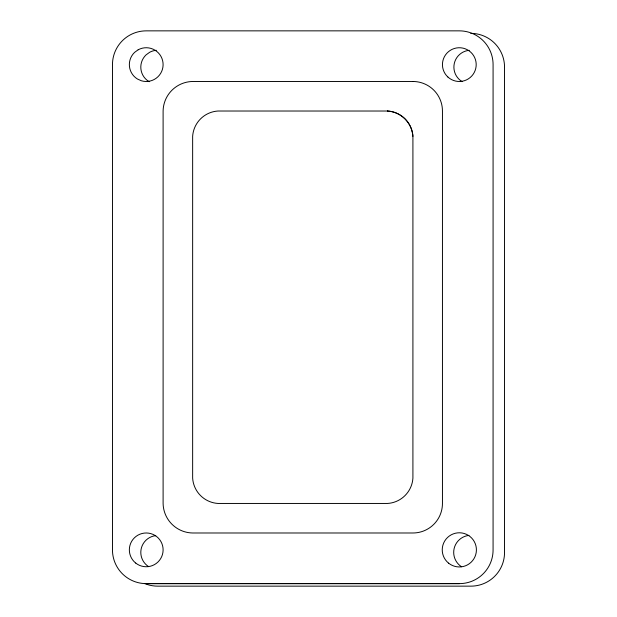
<?xml version="1.0" encoding="UTF-8"?>
<svg xmlns="http://www.w3.org/2000/svg" width="617" height="617" viewBox="0 0 617 617"><rect width="100%" height="100%" fill="white"/><g stroke="black" fill="none" stroke-linecap="round" stroke-linejoin="round"><path stroke-width="0.93" d="M387.592 111.029L217.963 111.021A27.109 27.109 0 0 0 192.643 136.342L192.643 478.129A27.109 27.109 0 0 0 217.963 503.449L387.592 503.449A27.109 27.109 0 0 0 412.912 478.129L412.912 136.342A27.109 27.109 0 0 0 387.592 111.029A27.109 27.109 0 0 1 412.912 136.342M146.229 583.628L459.457 583.62A33.627 33.627 0 0 0 493.076 549.87L493.083 64.608A33.758 33.758 0 0 0 459.326 30.85L146.221 30.858A33.758 33.758 0 0 0 112.471 64.608L112.464 549.87A33.758 33.758 0 0 0 146.221 583.628L459.449 583.628M149.245 81.691L148.874 81.529A16.875 16.875 0 0 1 146.052 54.898L149.615 52.306A16.875 16.875 0 0 1 156.348 50.309M470.779 33.372A33.758 33.758 0 0 1 504.536 67.13L504.536 552.392A33.627 33.627 0 0 1 470.91 586.15L157.682 586.15A33.758 33.758 0 0 1 144.764 583.582M148.635 566.637A16.875 16.875 0 0 1 155.746 535.625M461.508 566.738A17.083 17.083 0 0 1 468.959 535.402M462.164 81.645A16.875 16.875 0 0 1 469.228 50.324M138.162 49.784L134.599 52.376A16.875 16.875 0 0 0 137.421 79.007L141.447 80.796A16.875 16.875 0 0 0 163.011 62.834A16.875 16.875 0 0 0 138.162 49.784M412.912 81.483L192.643 81.483A30.063 30.063 0 0 0 163.104 111.021L163.104 503.449A30.063 30.063 0 0 0 192.643 532.988L412.912 532.988A29.531 29.531 0 0 0 442.451 503.449L442.451 111.021A29.539 29.539 0 0 0 412.912 81.483M448.605 563.167A17.083 17.083 0 0 0 476.208 552.5A17.083 17.083 0 0 0 453.163 533.929A17.083 17.083 0 0 0 448.605 563.167M135.74 563.09A16.875 16.875 0 0 0 162.927 552.338A16.875 16.875 0 0 0 140.02 534.168A16.875 16.875 0 0 0 135.74 563.09M447.873 77.009A16.875 16.875 0 0 0 475.784 68.325A16.875 16.875 0 0 0 454.305 48.496A16.875 16.875 0 0 0 447.873 77.009"/></g></svg>
